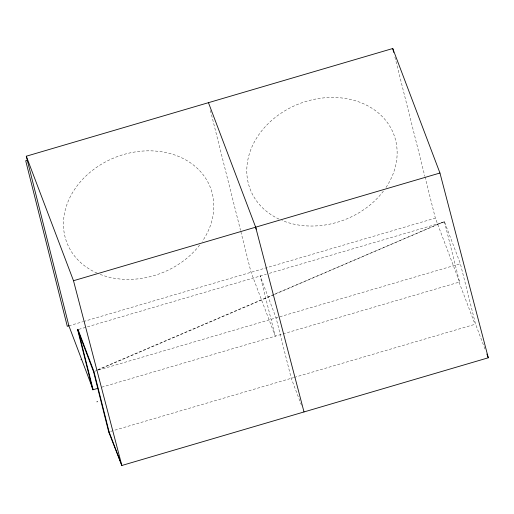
<?xml version="1.0" encoding="UTF-8"?>
<svg xmlns="http://www.w3.org/2000/svg" width="514" height="514" viewBox="0 0 514 514"><rect width="100%" height="100%" fill="white"/><g stroke="black" fill="none" stroke-linecap="round" stroke-linejoin="round"><path stroke-width="0.39" stroke-dasharray="2.57 1.93" d="M97.583 369.784L444.392 221.579L460.364 263.701L475.546 324.141L485.184 349.559M95.071 371.192L97.281 370.247M98.02 369.932L273.57 294.882M274.303 294.567L443.871 221.727M68.889 325.825L82.728 321.758M83.493 321.533L435.352 218.122L459.574 282.019L100.802 387.46M78.777 329.358L266.329 274.238M269.407 273.332L444.469 221.881M98.515 370.048L460.364 263.701M110.626 431.394L293.558 377.629M294.329 377.404L475.546 324.141M459.053 282.167L475.026 324.295M301.455 405.218L291.252 378.304L276.069 317.864L260.103 275.742L275.279 336.182L251.057 272.285L240.7 231.049M444.392 221.579L459.574 282.019M394.9 57.073L424.795 176.109M424.994 176.887L435.352 218.122M210.412 110.459L240.507 230.272M279.031 219.125A76.862 62.278 -20.8 0 1 259.698 133.473A76.862 62.278 -20.8 0 1 363.308 103.655A76.862 62.278 -20.8 0 1 385.275 188.548M383.438 191.079A76.862 62.278 -20.8 0 1 281.897 220.39M97.12 273.146A76.862 62.278 -20.8 0 1 75.584 187.944A76.862 62.278 -20.8 0 1 179.039 156.622A76.862 62.278 -20.8 0 1 202.387 241.278M199.631 245.082A76.862 62.278 -20.8 0 1 100.024 274.347"/><path stroke-width="0.77" d="M92.835 388.982L68.889 325.825L26.291 156.217L392.747 48.515L439.952 173.019L488.3 357.783L121.844 465.485L108.698 431.959L93.516 371.519L93.889 371.359L77.935 329.281L93.118 389.721M27.306 160.272L25.7 160.741L67.283 326.3L68.889 325.825M26.291 156.217L73.496 280.721L439.952 173.019M97.731 388.366L92.732 389.83L77.627 329.699L78.012 329.583M80.929 359.736L81.668 359.517M93.516 371.519L93.908 371.404L109.09 431.844L121.844 465.485L73.496 280.721M96.889 401.826L97.628 401.614M108.698 431.959L109.09 431.844M486.88 354.043L488.3 357.783M208.453 102.678L255.657 227.182L304.005 411.945M77.627 329.699L93.593 371.821M392.747 48.515L393.724 52.409M255.657 227.182L256.165 229.205"/></g></svg>
